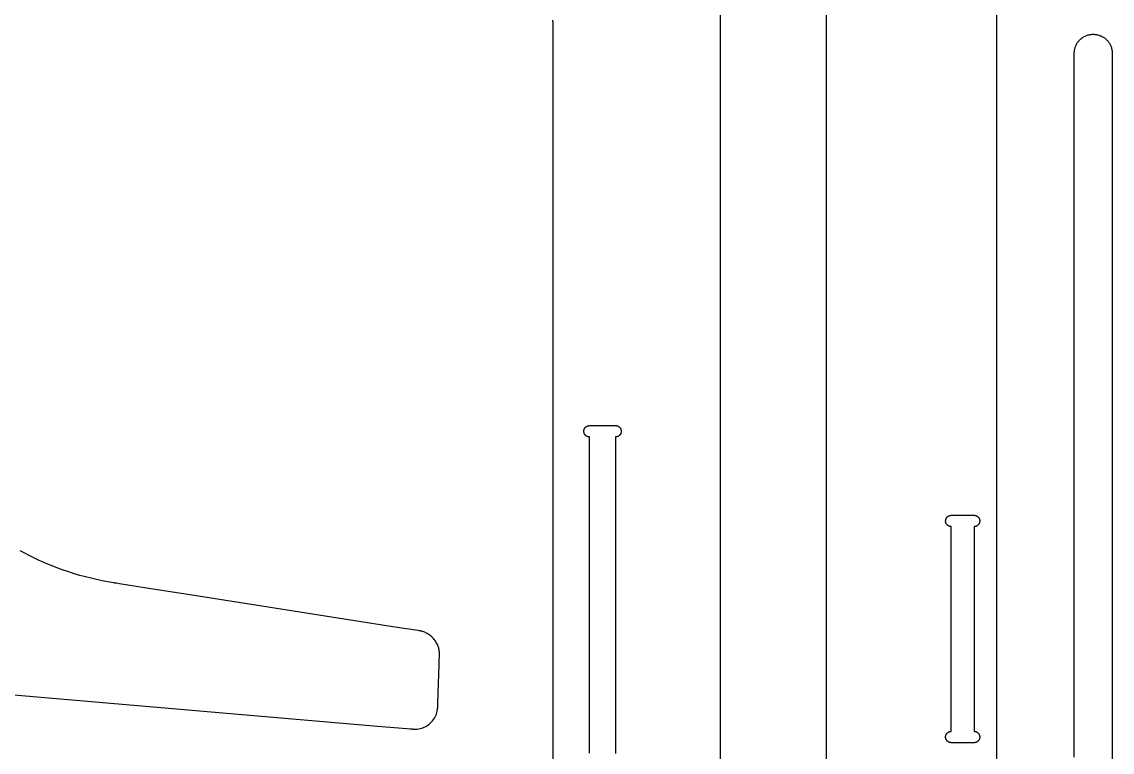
# Model space of a CAD drawing. Extents: x 0.9 to 46.8, y 2.8 to 94.5.
# Drawn here: x 23.56 to 46.24, y 28.85 to 44.05 of the extents above; entities that cross this region are included whole.
import ezdxf

# ---------------------------------------------------------------- set-up
doc = ezdxf.new("R2010")
doc.units = 0
doc.layers.add('LAYER_1', color=7, linetype='CONTINUOUS')

msp = doc.modelspace()

# ---------------------------------------------------------------- linework, layer by layer
at = {"layer": 'LAYER_1'}
for points in [[(40.29, 46.955), (40.29, 43.516), (40.29, 36.639), (40.29, 22.885)], [(43.839, 25.646), (43.839, 39.053), (43.839, 45.757)], [(38.095, 21.869), (38.095, 31.231), (38.095, 40.594), (38.095, 45.275)], [(34.602, 44.087), (34.604, 44.026), (34.605, 43.966), (34.605, 43.951), (34.605, 43.948), (34.605, 43.946), (34.605, 43.945), (34.605, 43.941), (34.605, 43.932), (34.605, 43.864), (34.605, 43.59), (34.605, 41.397), (34.605, 37.01), (34.605, 19.466)], [(45.45, 28.748), (45.45, 28.985), (45.45, 29.223), (45.45, 29.462), (45.45, 29.701), (45.45, 29.942), (45.45, 30.183), (45.45, 30.666), (45.45, 31.15), (45.45, 32.121), (45.45, 32.605), (45.45, 33.088), (45.45, 33.328), (45.45, 33.568), (45.45, 33.807), (45.45, 34.045), (45.45, 34.283), (45.45, 34.519), (45.45, 34.754), (45.45, 34.988), (45.45, 35.221), (45.45, 35.452), (45.45, 35.682), (45.45, 35.91), (45.45, 36.137), (45.45, 36.362), (45.45, 36.585), (45.45, 36.696), (45.45, 36.806), (45.45, 36.916), (45.45, 37.025), (45.45, 37.134), (45.45, 37.242), (45.45, 37.35), (45.45, 37.457), (45.45, 37.563), (45.45, 37.669), (45.45, 37.775), (45.45, 37.879), (45.45, 37.983), (45.45, 38.087), (45.45, 38.19), (45.45, 38.292), (45.45, 38.394), (45.45, 38.494), (45.45, 38.595), (45.45, 38.694), (45.45, 38.793), (45.45, 38.891), (45.45, 38.988), (45.45, 39.085), (45.45, 39.181), (45.45, 39.276), (45.45, 39.37), (45.45, 39.463), (45.45, 39.556), (45.45, 39.648), (45.45, 39.739), (45.45, 39.829), (45.45, 39.918), (45.45, 40.007), (45.45, 40.095), (45.45, 40.181), (45.45, 40.267), (45.45, 40.352), (45.45, 40.436), (45.45, 40.519), (45.45, 40.602), (45.45, 40.683), (45.45, 40.763), (45.45, 40.842), (45.45, 40.921), (45.45, 40.998), (45.45, 41.074), (45.45, 41.15), (45.45, 41.224), (45.45, 41.297), (45.45, 41.37), (45.45, 41.441), (45.45, 41.511), (45.45, 41.58), (45.45, 41.648), (45.45, 41.714), (45.45, 41.78), (45.45, 41.845), (45.45, 41.908), (45.45, 41.97), (45.45, 42.031), (45.45, 42.091), (45.45, 42.15), (45.45, 42.208), (45.45, 42.264), (45.45, 42.319), (45.45, 42.373), (45.45, 42.425), (45.45, 42.477), (45.45, 42.527), (45.45, 42.576), (45.45, 42.623), (45.45, 42.67), (45.45, 42.715), (45.45, 42.758), (45.45, 42.8), (45.45, 42.841), (45.45, 42.881), (45.45, 42.919), (45.45, 42.956), (45.45, 42.991), (45.45, 43.025), (45.45, 43.058), (45.45, 43.089), (45.45, 43.119), (45.45, 43.147), (45.45, 43.174), (45.45, 43.2), (45.45, 43.224), (45.45, 43.246), (45.45, 43.267), (45.45, 43.286), (45.45, 43.304), (45.45, 43.321), (45.45, 43.335), (45.45, 43.349), (45.45, 43.36), (45.45, 43.37), (45.45, 43.379), (45.45, 43.386), (45.45, 43.391), (45.45, 43.395), (45.45, 43.397), (45.45, 43.397), (45.45, 43.398), (45.45, 43.402), (45.45, 43.42), (45.452, 43.437), (45.454, 43.455), (45.457, 43.472), (45.46, 43.489), (45.465, 43.505), (45.47, 43.521), (45.475, 43.537), (45.482, 43.553), (45.489, 43.568), (45.496, 43.583), (45.504, 43.598), (45.513, 43.612), (45.522, 43.625), (45.532, 43.639), (45.543, 43.652), (45.554, 43.664), (45.565, 43.676), (45.577, 43.687), (45.59, 43.698), (45.602, 43.709), (45.616, 43.719), (45.629, 43.728), (45.644, 43.737), (45.658, 43.745), (45.673, 43.753), (45.688, 43.76), (45.704, 43.766), (45.72, 43.772), (45.736, 43.777), (45.753, 43.781), (45.769, 43.784), (45.786, 43.787), (45.804, 43.789), (45.821, 43.791), (45.839, 43.791), (45.857, 43.791), (45.874, 43.79), (45.892, 43.789), (45.909, 43.786), (45.926, 43.783), (45.943, 43.779), (45.959, 43.775), (45.975, 43.769), (45.991, 43.763), (46.006, 43.757), (46.021, 43.749), (46.036, 43.742), (46.051, 43.733), (46.065, 43.724), (46.078, 43.715), (46.091, 43.704), (46.104, 43.694), (46.116, 43.683), (46.128, 43.671), (46.139, 43.659), (46.15, 43.646), (46.16, 43.633), (46.17, 43.62), (46.179, 43.606), (46.187, 43.591), (46.195, 43.577), (46.203, 43.562), (46.209, 43.546), (46.215, 43.53), (46.221, 43.514), (46.225, 43.498), (46.229, 43.481), (46.233, 43.465), (46.235, 43.447), (46.237, 43.43), (46.238, 43.412), (46.238, 43.404), (46.238, 43.399), (46.238, 43.397), (46.238, 43.397), (46.238, 43.395), (46.238, 43.392), (46.238, 43.387), (46.238, 43.38), (46.238, 43.372), (46.238, 43.362), (46.238, 43.35), (46.238, 43.337), (46.238, 43.323), (46.238, 43.307), (46.238, 43.289), (46.238, 43.27), (46.238, 43.249), (46.238, 43.227), (46.238, 43.203), (46.238, 43.178), (46.238, 43.151), (46.238, 43.123), (46.238, 43.094), (46.238, 43.063), (46.238, 43.03), (46.238, 42.996), (46.238, 42.961), (46.238, 42.925), (46.238, 42.886), (46.238, 42.847), (46.238, 42.806), (46.238, 42.764), (46.238, 42.721), (46.238, 42.676), (46.238, 42.63), (46.238, 42.583), (46.238, 42.534), (46.238, 42.484), (46.238, 42.433), (46.238, 42.38), (46.238, 42.327), (46.238, 42.272), (46.238, 42.216), (46.238, 42.158), (46.238, 42.1), (46.238, 42.04), (46.238, 41.979), (46.238, 41.917), (46.238, 41.854), (46.238, 41.789), (46.238, 41.724), (46.238, 41.657), (46.238, 41.59), (46.238, 41.521), (46.238, 41.451), (46.238, 41.38), (46.238, 41.308), (46.238, 41.235), (46.238, 41.16), (46.238, 41.085), (46.238, 41.009), (46.238, 40.932), (46.238, 40.854), (46.238, 40.775), (46.238, 40.694), (46.238, 40.613), (46.238, 40.531), (46.238, 40.448), (46.238, 40.364), (46.238, 40.279), (46.238, 40.194), (46.238, 40.107), (46.238, 40.02), (46.238, 39.931), (46.238, 39.842), (46.238, 39.752), (46.238, 39.661), (46.238, 39.569), (46.238, 39.477), (46.238, 39.383), (46.238, 39.289), (46.238, 39.194), (46.238, 39.098), (46.238, 39.002), (46.238, 38.905), (46.238, 38.807), (46.238, 38.708), (46.238, 38.609), (46.238, 38.509), (46.238, 38.408), (46.238, 38.307), (46.238, 38.204), (46.238, 38.102), (46.238, 37.998), (46.238, 37.894), (46.238, 37.79), (46.238, 37.684), (46.238, 37.578), (46.238, 37.472), (46.238, 37.365), (46.238, 37.257), (46.238, 37.149), (46.238, 37.041), (46.238, 36.931), (46.238, 36.822), (46.238, 36.711), (46.238, 36.49), (46.238, 36.266), (46.238, 36.04), (46.238, 35.813), (46.238, 35.584), (46.238, 35.353), (46.238, 35.121), (46.238, 34.888), (46.238, 34.654), (46.238, 34.418), (46.238, 34.181), (46.238, 33.943), (46.238, 33.705), (46.238, 33.465), (46.238, 33.225), (46.238, 32.984), (46.238, 32.743), (46.238, 32.259), (46.238, 31.289), (46.238, 30.804), (46.238, 30.32), (46.238, 30.079), (46.238, 29.839), (46.238, 29.599), (46.238, 29.359), (46.238, 29.121), (46.238, 28.884), (46.238, 28.647)], [(35.369, 28.834), (35.369, 28.868), (35.369, 28.901), (35.369, 28.935), (35.369, 28.969), (35.369, 29.003), (35.369, 29.038), (35.369, 29.072), (35.369, 29.107), (35.369, 29.177), (35.369, 29.248), (35.369, 29.319), (35.369, 29.391), (35.369, 29.464), (35.369, 29.537), (35.369, 29.611), (35.369, 29.685), (35.369, 29.76), (35.369, 29.835), (35.369, 29.911), (35.369, 29.987), (35.369, 30.064), (35.369, 30.14), (35.369, 30.218), (35.369, 30.295), (35.369, 30.373), (35.369, 30.452), (35.369, 30.53), (35.369, 30.609), (35.369, 30.767), (35.369, 30.925), (35.369, 31.084), (35.369, 31.403), (35.369, 31.562), (35.369, 31.72), (35.369, 31.799), (35.369, 31.878), (35.369, 31.957), (35.369, 32.035), (35.369, 32.113), (35.369, 32.191), (35.369, 32.269), (35.369, 32.346), (35.369, 32.423), (35.369, 32.499), (35.369, 32.575), (35.369, 32.651), (35.369, 32.726), (35.369, 32.801), (35.369, 32.875), (35.369, 32.948), (35.369, 33.021), (35.369, 33.094), (35.369, 33.166), (35.369, 33.237), (35.369, 33.307), (35.369, 33.342), (35.369, 33.377), (35.369, 33.412), (35.369, 33.446), (35.369, 33.48), (35.369, 33.514), (35.369, 33.548), (35.369, 33.582), (35.369, 33.616), (35.369, 33.649), (35.369, 33.682), (35.369, 33.715), (35.369, 33.747), (35.369, 33.78), (35.369, 33.812), (35.369, 33.844), (35.369, 33.876), (35.369, 33.907), (35.369, 33.939), (35.369, 33.97), (35.369, 34), (35.369, 34.031), (35.369, 34.061), (35.369, 34.091), (35.369, 34.121), (35.369, 34.151), (35.369, 34.18), (35.369, 34.209), (35.369, 34.238), (35.369, 34.267), (35.369, 34.295), (35.369, 34.323), (35.369, 34.351), (35.369, 34.378), (35.369, 34.405), (35.369, 34.432), (35.369, 34.459), (35.369, 34.485), (35.369, 34.511), (35.369, 34.537), (35.369, 34.562), (35.369, 34.587), (35.369, 34.612), (35.369, 34.636), (35.369, 34.66), (35.369, 34.684), (35.369, 34.708), (35.369, 34.731), (35.369, 34.754), (35.369, 34.776), (35.369, 34.799), (35.369, 34.82), (35.369, 34.842), (35.369, 34.863), (35.369, 34.884), (35.369, 34.904), (35.369, 34.924), (35.369, 34.944), (35.369, 34.964), (35.369, 34.983), (35.369, 35.001), (35.369, 35.02), (35.369, 35.038), (35.369, 35.055), (35.369, 35.072), (35.369, 35.089), (35.369, 35.105), (35.369, 35.121), (35.369, 35.137), (35.369, 35.152), (35.369, 35.167), (35.369, 35.181), (35.369, 35.196), (35.369, 35.209), (35.369, 35.222), (35.369, 35.235), (35.369, 35.247), (35.369, 35.259), (35.369, 35.271), (35.369, 35.282), (35.369, 35.293), (35.369, 35.303), (35.369, 35.313), (35.369, 35.322), (35.369, 35.331), (35.369, 35.339), (35.369, 35.347), (35.369, 35.355), (35.369, 35.362), (35.369, 35.369), (35.369, 35.375), (35.369, 35.381), (35.369, 35.386), (35.369, 35.391), (35.369, 35.395), (35.369, 35.399), (35.369, 35.402), (35.369, 35.405), (35.369, 35.407), (35.369, 35.409), (35.369, 35.41), (35.369, 35.411), (35.369, 35.412), (35.369, 35.412), (35.369, 35.412), (35.368, 35.412), (35.365, 35.412), (35.36, 35.412), (35.355, 35.412), (35.351, 35.413), (35.346, 35.414), (35.341, 35.415), (35.337, 35.416), (35.332, 35.418), (35.328, 35.419), (35.323, 35.421), (35.319, 35.423), (35.315, 35.425), (35.311, 35.427), (35.307, 35.43), (35.303, 35.432), (35.299, 35.435), (35.295, 35.438), (35.292, 35.44), (35.288, 35.444), (35.285, 35.447), (35.282, 35.45), (35.279, 35.454), (35.276, 35.457), (35.273, 35.461), (35.271, 35.465), (35.268, 35.469), (35.266, 35.473), (35.264, 35.477), (35.262, 35.481), (35.26, 35.485), (35.258, 35.49), (35.257, 35.494), (35.255, 35.499), (35.254, 35.503), (35.253, 35.508), (35.252, 35.513), (35.252, 35.517), (35.251, 35.522), (35.251, 35.527), (35.251, 35.532), (35.251, 35.537), (35.252, 35.542), (35.252, 35.547), (35.253, 35.552), (35.254, 35.556), (35.255, 35.561), (35.256, 35.565), (35.258, 35.57), (35.26, 35.574), (35.261, 35.579), (35.263, 35.583), (35.266, 35.587), (35.268, 35.591), (35.27, 35.595), (35.273, 35.599), (35.276, 35.602), (35.279, 35.606), (35.282, 35.609), (35.285, 35.613), (35.288, 35.616), (35.292, 35.619), (35.295, 35.622), (35.299, 35.625), (35.303, 35.628), (35.306, 35.63), (35.31, 35.633), (35.315, 35.635), (35.319, 35.637), (35.323, 35.639), (35.327, 35.641), (35.332, 35.642), (35.336, 35.644), (35.341, 35.645), (35.346, 35.646), (35.35, 35.647), (35.355, 35.647), (35.36, 35.648), (35.365, 35.648), (35.367, 35.648), (35.368, 35.648), (35.369, 35.648), (35.369, 35.648), (35.369, 35.648), (35.37, 35.648), (35.371, 35.648), (35.372, 35.648), (35.374, 35.648), (35.376, 35.648), (35.379, 35.648), (35.382, 35.648), (35.386, 35.648), (35.39, 35.648), (35.394, 35.648), (35.399, 35.648), (35.404, 35.648), (35.41, 35.648), (35.416, 35.648), (35.422, 35.648), (35.428, 35.648), (35.435, 35.648), (35.442, 35.648), (35.45, 35.648), (35.458, 35.648), (35.466, 35.648), (35.474, 35.648), (35.482, 35.648), (35.491, 35.648), (35.5, 35.648), (35.509, 35.648), (35.527, 35.648), (35.547, 35.648), (35.566, 35.648), (35.587, 35.648), (35.627, 35.648), (35.669, 35.648), (35.689, 35.648), (35.709, 35.648), (35.729, 35.648), (35.748, 35.648), (35.767, 35.648), (35.776, 35.648), (35.785, 35.648), (35.794, 35.648), (35.803, 35.648), (35.811, 35.648), (35.819, 35.648), (35.827, 35.648), (35.834, 35.648), (35.842, 35.648), (35.849, 35.648), (35.856, 35.648), (35.862, 35.648), (35.868, 35.648), (35.874, 35.648), (35.879, 35.648), (35.884, 35.648), (35.889, 35.648), (35.893, 35.648), (35.897, 35.648), (35.9, 35.648), (35.903, 35.648), (35.906, 35.648), (35.908, 35.648), (35.909, 35.648), (35.91, 35.648), (35.911, 35.648), (35.911, 35.648), (35.911, 35.648), (35.911, 35.648), (35.912, 35.648), (35.914, 35.648), (35.919, 35.648), (35.924, 35.648), (35.929, 35.647), (35.934, 35.646), (35.938, 35.645), (35.943, 35.644), (35.947, 35.642), (35.952, 35.641), (35.956, 35.639), (35.961, 35.637), (35.965, 35.635), (35.969, 35.633), (35.973, 35.631), (35.977, 35.628), (35.981, 35.626), (35.984, 35.623), (35.988, 35.62), (35.991, 35.617), (35.995, 35.614), (35.998, 35.61), (36.001, 35.607), (36.004, 35.603), (36.007, 35.6), (36.009, 35.596), (36.012, 35.592), (36.014, 35.588), (36.016, 35.584), (36.018, 35.58), (36.02, 35.575), (36.022, 35.571), (36.023, 35.567), (36.025, 35.562), (36.026, 35.557), (36.027, 35.553), (36.028, 35.548), (36.028, 35.543), (36.029, 35.538), (36.029, 35.533), (36.029, 35.528), (36.029, 35.523), (36.029, 35.519), (36.028, 35.514), (36.027, 35.509), (36.026, 35.504), (36.025, 35.5), (36.024, 35.495), (36.023, 35.491), (36.021, 35.486), (36.019, 35.482), (36.017, 35.478), (36.015, 35.474), (36.013, 35.47), (36.01, 35.466), (36.008, 35.462), (36.005, 35.458), (36.002, 35.454), (35.999, 35.451), (35.996, 35.448), (35.993, 35.444), (35.989, 35.441), (35.986, 35.438), (35.982, 35.435), (35.978, 35.433), (35.974, 35.43), (35.97, 35.428), (35.966, 35.425), (35.962, 35.423), (35.958, 35.421), (35.954, 35.42), (35.949, 35.418), (35.945, 35.417), (35.94, 35.415), (35.935, 35.414), (35.931, 35.413), (35.926, 35.413), (35.921, 35.412), (35.916, 35.412), (35.911, 35.412), (35.911, 35.412), (35.911, 35.412), (35.911, 35.411), (35.911, 35.41), (35.911, 35.409), (35.911, 35.407), (35.911, 35.404), (35.911, 35.401), (35.911, 35.398), (35.911, 35.394), (35.911, 35.39), (35.911, 35.385), (35.911, 35.38), (35.911, 35.374), (35.911, 35.368), (35.911, 35.361), (35.911, 35.354), (35.911, 35.346), (35.911, 35.338), (35.911, 35.33), (35.911, 35.321), (35.911, 35.311), (35.911, 35.301), (35.911, 35.291), (35.911, 35.28), (35.911, 35.269), (35.911, 35.258), (35.911, 35.246), (35.911, 35.233), (35.911, 35.22), (35.911, 35.207), (35.911, 35.193), (35.911, 35.179), (35.911, 35.165), (35.911, 35.15), (35.911, 35.135), (35.911, 35.119), (35.911, 35.103), (35.911, 35.086), (35.911, 35.07), (35.911, 35.052), (35.911, 35.035), (35.911, 35.017), (35.911, 34.998), (35.911, 34.98), (35.911, 34.961), (35.911, 34.941), (35.911, 34.921), (35.911, 34.901), (35.911, 34.881), (35.911, 34.86), (35.911, 34.839), (35.911, 34.817), (35.911, 34.795), (35.911, 34.773), (35.911, 34.75), (35.911, 34.727), (35.911, 34.704), (35.911, 34.681), (35.911, 34.657), (35.911, 34.633), (35.911, 34.608), (35.911, 34.583), (35.911, 34.558), (35.911, 34.533), (35.911, 34.507), (35.911, 34.481), (35.911, 34.455), (35.911, 34.428), (35.911, 34.401), (35.911, 34.374), (35.911, 34.346), (35.911, 34.319), (35.911, 34.291), (35.911, 34.262), (35.911, 34.234), (35.911, 34.205), (35.911, 34.176), (35.911, 34.146), (35.911, 34.117), (35.911, 34.087), (35.911, 34.057), (35.911, 34.026), (35.911, 33.996), (35.911, 33.965), (35.911, 33.934), (35.911, 33.902), (35.911, 33.871), (35.911, 33.839), (35.911, 33.807), (35.911, 33.775), (35.911, 33.742), (35.911, 33.71), (35.911, 33.677), (35.911, 33.644), (35.911, 33.61), (35.911, 33.577), (35.911, 33.543), (35.911, 33.509), (35.911, 33.475), (35.911, 33.441), (35.911, 33.406), (35.911, 33.372), (35.911, 33.337), (35.911, 33.302), (35.911, 33.231), (35.911, 33.16), (35.911, 33.088), (35.911, 33.016), (35.911, 32.943), (35.911, 32.869), (35.911, 32.795), (35.911, 32.72), (35.911, 32.645), (35.911, 32.569), (35.911, 32.493), (35.911, 32.417), (35.911, 32.34), (35.911, 32.263), (35.911, 32.185), (35.911, 32.107), (35.911, 32.029), (35.911, 31.951), (35.911, 31.872), (35.911, 31.793), (35.911, 31.635), (35.911, 31.476), (35.911, 31.158), (35.911, 30.999), (35.911, 30.84), (35.911, 30.682), (35.911, 30.603), (35.911, 30.524), (35.911, 30.446), (35.911, 30.367), (35.911, 30.289), (35.911, 30.212), (35.911, 30.135), (35.911, 30.058), (35.911, 29.981), (35.911, 29.905), (35.911, 29.829), (35.911, 29.754), (35.911, 29.679), (35.911, 29.605), (35.911, 29.531), (35.911, 29.458), (35.911, 29.386), (35.911, 29.314), (35.911, 29.242), (35.911, 29.172), (35.911, 29.102), (35.911, 29.067), (35.911, 29.032), (35.911, 28.998), (35.911, 28.964), (35.911, 28.93), (35.911, 28.896), (35.911, 28.863), (35.911, 28.829)], [(10.439, 31.166), (29.756, 29.501), (30.963, 29.397), (31.567, 29.345), (31.642, 29.339), (31.68, 29.336), (31.689, 29.335), (31.698, 29.334), (31.714, 29.333), (31.748, 29.332), (31.78, 29.334), (31.812, 29.338), (31.844, 29.344), (31.875, 29.352), (31.905, 29.362), (31.934, 29.374), (31.962, 29.388), (31.989, 29.404), (32.016, 29.421), (32.04, 29.44), (32.064, 29.461), (32.086, 29.483), (32.107, 29.507), (32.126, 29.532), (32.143, 29.559), (32.159, 29.586), (32.173, 29.615), (32.184, 29.645), (32.194, 29.676), (32.202, 29.708), (32.208, 29.741), (32.209, 29.749), (32.209, 29.753), (32.209, 29.754), (32.21, 29.754), (32.21, 29.756), (32.21, 29.762), (32.212, 29.786), (32.212, 29.788), (32.212, 29.789), (32.212, 29.789), (32.212, 29.791), (32.212, 29.795), (32.212, 29.801), (32.213, 29.808), (32.213, 29.816), (32.213, 29.826), (32.214, 29.838), (32.214, 29.851), (32.215, 29.866), (32.215, 29.882), (32.216, 29.899), (32.216, 29.917), (32.217, 29.937), (32.218, 29.958), (32.219, 29.98), (32.22, 30.004), (32.22, 30.028), (32.221, 30.054), (32.222, 30.08), (32.223, 30.108), (32.224, 30.136), (32.225, 30.166), (32.226, 30.196), (32.227, 30.227), (32.228, 30.259), (32.23, 30.292), (32.231, 30.325), (32.232, 30.36), (32.233, 30.395), (32.236, 30.466), (32.238, 30.54), (32.241, 30.616), (32.244, 30.693), (32.246, 30.772), (32.249, 30.851), (32.249, 30.861), (32.25, 30.866), (32.25, 30.867), (32.25, 30.868), (32.25, 30.868), (32.25, 30.868), (32.25, 30.868), (32.25, 30.868), (32.25, 30.869), (32.25, 30.87), (32.25, 30.88), (32.25, 30.899), (32.249, 30.918), (32.247, 30.937), (32.245, 30.957), (32.242, 30.976), (32.238, 30.996), (32.233, 31.015), (32.227, 31.035), (32.22, 31.055), (32.213, 31.074), (32.205, 31.093), (32.196, 31.112), (32.186, 31.13), (32.175, 31.148), (32.164, 31.166), (32.151, 31.183), (32.138, 31.2), (32.125, 31.216), (32.11, 31.232), (32.096, 31.247), (32.08, 31.261), (32.064, 31.274), (32.048, 31.287), (32.031, 31.299), (32.013, 31.31), (31.996, 31.321), (31.978, 31.33), (31.96, 31.339), (31.942, 31.347), (31.923, 31.354), (31.905, 31.361), (31.887, 31.366), (31.868, 31.371), (31.859, 31.373), (31.854, 31.374), (31.854, 31.374), (31.854, 31.374), (31.854, 31.374), (31.853, 31.375), (31.845, 31.376), (31.829, 31.378), (31.797, 31.383), (31.28, 31.464), (29.214, 31.789), (27.148, 32.113), (26.114, 32.275), (25.598, 32.357), (25.533, 32.367), (25.501, 32.372), (25.493, 32.373), (25.485, 32.374), (25.471, 32.376), (25.354, 32.396), (25.237, 32.419), (25.12, 32.443), (25.004, 32.471), (24.887, 32.5), (24.771, 32.532), (24.655, 32.567), (24.539, 32.603), (24.424, 32.643), (24.31, 32.685), (24.196, 32.729), (24.082, 32.775), (23.97, 32.824), (23.914, 32.85), (23.858, 32.876), (23.803, 32.902), (23.747, 32.929), (23.692, 32.957), (23.637, 32.985), (23.583, 33.014), (23.529, 33.044)]]:
    msp.add_lwpolyline(points, dxfattribs=at)
msp.add_lwpolyline([(42.893, 33.546), (42.888, 33.546), (42.883, 33.546), (42.878, 33.547), (42.873, 33.547), (42.869, 33.548), (42.864, 33.549), (42.859, 33.551), (42.855, 33.552), (42.85, 33.554), (42.846, 33.555), (42.842, 33.557), (42.838, 33.559), (42.834, 33.562), (42.83, 33.564), (42.826, 33.567), (42.822, 33.569), (42.818, 33.572), (42.815, 33.575), (42.811, 33.578), (42.808, 33.581), (42.805, 33.585), (42.802, 33.588), (42.799, 33.592), (42.796, 33.596), (42.794, 33.599), (42.791, 33.603), (42.789, 33.607), (42.787, 33.611), (42.785, 33.616), (42.783, 33.62), (42.781, 33.624), (42.78, 33.629), (42.778, 33.633), (42.777, 33.638), (42.776, 33.643), (42.776, 33.647), (42.775, 33.652), (42.775, 33.657), (42.774, 33.662), (42.774, 33.667), (42.775, 33.672), (42.775, 33.677), (42.776, 33.682), (42.777, 33.686), (42.778, 33.691), (42.779, 33.696), (42.78, 33.7), (42.782, 33.705), (42.783, 33.709), (42.785, 33.713), (42.787, 33.718), (42.789, 33.722), (42.792, 33.726), (42.794, 33.73), (42.797, 33.733), (42.8, 33.737), (42.803, 33.741), (42.806, 33.744), (42.809, 33.747), (42.812, 33.751), (42.816, 33.754), (42.819, 33.757), (42.823, 33.759), (42.827, 33.762), (42.83, 33.765), (42.834, 33.767), (42.839, 33.769), (42.843, 33.771), (42.847, 33.773), (42.851, 33.775), (42.856, 33.776), (42.86, 33.778), (42.865, 33.779), (42.87, 33.78), (42.874, 33.781), (42.879, 33.782), (42.884, 33.782), (42.889, 33.782), (42.891, 33.782), (42.893, 33.782), (42.893, 33.782), (42.893, 33.782), (42.893, 33.782), (42.893, 33.782), (42.893, 33.782), (42.893, 33.782), (42.894, 33.782), (42.894, 33.782), (42.895, 33.782), (42.895, 33.782), (42.896, 33.782), (42.897, 33.782), (42.898, 33.782), (42.899, 33.782), (42.9, 33.782), (42.902, 33.782), (42.905, 33.782), (42.908, 33.782), (42.912, 33.782), (42.916, 33.782), (42.92, 33.782), (42.925, 33.782), (42.929, 33.782), (42.935, 33.782), (42.94, 33.782), (42.946, 33.782), (42.952, 33.782), (42.959, 33.782), (42.965, 33.782), (42.972, 33.782), (42.979, 33.782), (42.986, 33.782), (42.994, 33.782), (43.001, 33.782), (43.009, 33.782), (43.017, 33.782), (43.025, 33.782), (43.033, 33.782), (43.042, 33.782), (43.05, 33.782), (43.068, 33.782), (43.085, 33.782), (43.103, 33.782), (43.121, 33.782), (43.157, 33.782), (43.175, 33.782), (43.192, 33.782), (43.21, 33.782), (43.218, 33.782), (43.227, 33.782), (43.235, 33.782), (43.243, 33.782), (43.251, 33.782), (43.259, 33.782), (43.266, 33.782), (43.274, 33.782), (43.281, 33.782), (43.288, 33.782), (43.295, 33.782), (43.301, 33.782), (43.307, 33.782), (43.314, 33.782), (43.319, 33.782), (43.325, 33.782), (43.33, 33.782), (43.335, 33.782), (43.34, 33.782), (43.344, 33.782), (43.348, 33.782), (43.351, 33.782), (43.354, 33.782), (43.357, 33.782), (43.359, 33.782), (43.36, 33.782), (43.361, 33.782), (43.362, 33.782), (43.363, 33.782), (43.364, 33.782), (43.364, 33.782), (43.365, 33.782), (43.365, 33.782), (43.366, 33.782), (43.366, 33.782), (43.366, 33.782), (43.366, 33.782), (43.366, 33.782), (43.366, 33.782), (43.366, 33.782), (43.368, 33.782), (43.37, 33.782), (43.375, 33.782), (43.38, 33.782), (43.385, 33.781), (43.389, 33.78), (43.394, 33.779), (43.399, 33.778), (43.403, 33.776), (43.408, 33.775), (43.412, 33.773), (43.416, 33.771), (43.42, 33.769), (43.425, 33.767), (43.429, 33.764), (43.432, 33.762), (43.436, 33.759), (43.44, 33.756), (43.443, 33.753), (43.447, 33.75), (43.45, 33.747), (43.453, 33.744), (43.456, 33.74), (43.459, 33.737), (43.462, 33.733), (43.465, 33.729), (43.467, 33.725), (43.469, 33.721), (43.472, 33.717), (43.474, 33.713), (43.476, 33.709), (43.477, 33.704), (43.479, 33.7), (43.48, 33.695), (43.481, 33.691), (43.482, 33.686), (43.483, 33.681), (43.484, 33.677), (43.484, 33.672), (43.484, 33.667), (43.484, 33.662), (43.484, 33.657), (43.484, 33.652), (43.483, 33.647), (43.482, 33.642), (43.481, 33.638), (43.48, 33.633), (43.479, 33.629), (43.477, 33.624), (43.476, 33.62), (43.474, 33.615), (43.472, 33.611), (43.47, 33.607), (43.467, 33.603), (43.465, 33.599), (43.462, 33.595), (43.459, 33.592), (43.457, 33.588), (43.454, 33.584), (43.45, 33.581), (43.447, 33.578), (43.444, 33.575), (43.44, 33.572), (43.436, 33.569), (43.433, 33.566), (43.429, 33.564), (43.425, 33.561), (43.421, 33.559), (43.417, 33.557), (43.412, 33.555), (43.408, 33.553), (43.404, 33.552), (43.399, 33.55), (43.394, 33.549), (43.39, 33.548), (43.385, 33.547), (43.38, 33.547), (43.375, 33.546), (43.371, 33.546), (43.368, 33.546), (43.367, 33.546), (43.366, 33.546), (43.366, 33.546), (43.366, 33.546), (43.366, 33.546), (43.366, 33.545), (43.366, 33.545), (43.366, 33.544), (43.366, 33.543), (43.366, 33.542), (43.366, 33.54), (43.366, 33.538), (43.366, 33.536), (43.366, 33.534), (43.366, 33.532), (43.366, 33.529), (43.366, 33.526), (43.366, 33.523), (43.366, 33.519), (43.366, 33.515), (43.366, 33.511), (43.366, 33.507), (43.366, 33.503), (43.366, 33.498), (43.366, 33.493), (43.366, 33.488), (43.366, 33.483), (43.366, 33.478), (43.366, 33.472), (43.366, 33.466), (43.366, 33.46), (43.366, 33.453), (43.366, 33.447), (43.366, 33.44), (43.366, 33.433), (43.366, 33.426), (43.366, 33.418), (43.366, 33.411), (43.366, 33.403), (43.366, 33.395), (43.366, 33.387), (43.366, 33.378), (43.366, 33.369), (43.366, 33.361), (43.366, 33.352), (43.366, 33.342), (43.366, 33.333), (43.366, 33.323), (43.366, 33.314), (43.366, 33.304), (43.366, 33.294), (43.366, 33.283), (43.366, 33.273), (43.366, 33.262), (43.366, 33.251), (43.366, 33.24), (43.366, 33.229), (43.366, 33.218), (43.366, 33.206), (43.366, 33.194), (43.366, 33.183), (43.366, 33.171), (43.366, 33.158), (43.366, 33.146), (43.366, 33.133), (43.366, 33.121), (43.366, 33.108), (43.366, 33.095), (43.366, 33.082), (43.366, 33.069), (43.366, 33.055), (43.366, 33.041), (43.366, 33.028), (43.366, 33.014), (43.366, 33), (43.366, 32.986), (43.366, 32.971), (43.366, 32.957), (43.366, 32.942), (43.366, 32.928), (43.366, 32.913), (43.366, 32.898), (43.366, 32.883), (43.366, 32.867), (43.366, 32.852), (43.366, 32.836), (43.366, 32.821), (43.366, 32.805), (43.366, 32.789), (43.366, 32.773), (43.366, 32.757), (43.366, 32.741), (43.366, 32.725), (43.366, 32.708), (43.366, 32.692), (43.366, 32.675), (43.366, 32.658), (43.366, 32.641), (43.366, 32.624), (43.366, 32.607), (43.366, 32.59), (43.366, 32.573), (43.366, 32.555), (43.366, 32.52), (43.366, 32.485), (43.366, 32.449), (43.366, 32.413), (43.366, 32.376), (43.366, 32.339), (43.366, 32.302), (43.366, 32.265), (43.366, 32.227), (43.366, 32.189), (43.366, 32.151), (43.366, 32.113), (43.366, 32.074), (43.366, 32.035), (43.366, 31.996), (43.366, 31.957), (43.366, 31.917), (43.366, 31.878), (43.366, 31.838), (43.366, 31.798), (43.366, 31.758), (43.366, 31.718), (43.366, 31.678), (43.366, 31.597), (43.366, 31.516), (43.366, 31.354), (43.366, 31.273), (43.366, 31.192), (43.366, 31.111), (43.366, 31.071), (43.366, 31.031), (43.366, 30.991), (43.366, 30.952), (43.366, 30.912), (43.366, 30.873), (43.366, 30.833), (43.366, 30.794), (43.366, 30.755), (43.366, 30.717), (43.366, 30.678), (43.366, 30.64), (43.366, 30.602), (43.366, 30.564), (43.366, 30.527), (43.366, 30.49), (43.366, 30.453), (43.366, 30.417), (43.366, 30.381), (43.366, 30.345), (43.366, 30.309), (43.366, 30.292), (43.366, 30.274), (43.366, 30.257), (43.366, 30.24), (43.366, 30.223), (43.366, 30.205), (43.366, 30.189), (43.366, 30.172), (43.366, 30.155), (43.366, 30.138), (43.366, 30.122), (43.366, 30.105), (43.366, 30.089), (43.366, 30.073), (43.366, 30.057), (43.366, 30.041), (43.366, 30.025), (43.366, 30.009), (43.366, 29.993), (43.366, 29.978), (43.366, 29.963), (43.366, 29.947), (43.366, 29.932), (43.366, 29.917), (43.366, 29.902), (43.366, 29.888), (43.366, 29.873), (43.366, 29.859), (43.366, 29.844), (43.366, 29.83), (43.366, 29.816), (43.366, 29.802), (43.366, 29.789), (43.366, 29.775), (43.366, 29.762), (43.366, 29.748), (43.366, 29.735), (43.366, 29.722), (43.366, 29.71), (43.366, 29.697), (43.366, 29.684), (43.366, 29.672), (43.366, 29.66), (43.366, 29.648), (43.366, 29.636), (43.366, 29.624), (43.366, 29.613), (43.366, 29.601), (43.366, 29.59), (43.366, 29.579), (43.366, 29.568), (43.366, 29.558), (43.366, 29.547), (43.366, 29.537), (43.366, 29.527), (43.366, 29.517), (43.366, 29.507), (43.366, 29.498), (43.366, 29.488), (43.366, 29.479), (43.366, 29.47), (43.366, 29.461), (43.366, 29.453), (43.366, 29.444), (43.366, 29.436), (43.366, 29.428), (43.366, 29.42), (43.366, 29.413), (43.366, 29.405), (43.366, 29.398), (43.366, 29.391), (43.366, 29.385), (43.366, 29.378), (43.366, 29.372), (43.366, 29.366), (43.366, 29.36), (43.366, 29.354), (43.366, 29.348), (43.366, 29.343), (43.366, 29.338), (43.366, 29.333), (43.366, 29.329), (43.366, 29.324), (43.366, 29.32), (43.366, 29.316), (43.366, 29.313), (43.366, 29.309), (43.366, 29.306), (43.366, 29.303), (43.366, 29.3), (43.366, 29.298), (43.366, 29.296), (43.366, 29.294), (43.366, 29.292), (43.366, 29.29), (43.366, 29.289), (43.366, 29.288), (43.366, 29.287), (43.366, 29.287), (43.366, 29.287), (43.366, 29.287), (43.366, 29.287), (43.367, 29.287), (43.369, 29.287), (43.374, 29.286), (43.379, 29.286), (43.384, 29.285), (43.389, 29.284), (43.393, 29.283), (43.398, 29.282), (43.403, 29.281), (43.407, 29.279), (43.411, 29.278), (43.416, 29.276), (43.42, 29.274), (43.424, 29.271), (43.428, 29.269), (43.432, 29.267), (43.436, 29.264), (43.439, 29.261), (43.443, 29.258), (43.446, 29.255), (43.45, 29.252), (43.453, 29.249), (43.456, 29.245), (43.459, 29.242), (43.462, 29.238), (43.464, 29.234), (43.467, 29.23), (43.469, 29.226), (43.471, 29.222), (43.473, 29.218), (43.475, 29.214), (43.477, 29.209), (43.479, 29.205), (43.48, 29.2), (43.481, 29.196), (43.482, 29.191), (43.483, 29.186), (43.484, 29.181), (43.484, 29.177), (43.484, 29.172), (43.484, 29.167), (43.484, 29.162), (43.484, 29.157), (43.483, 29.152), (43.482, 29.147), (43.481, 29.143), (43.48, 29.138), (43.479, 29.133), (43.478, 29.129), (43.476, 29.125), (43.474, 29.12), (43.472, 29.116), (43.47, 29.112), (43.468, 29.108), (43.465, 29.104), (43.463, 29.1), (43.46, 29.096), (43.457, 29.093), (43.454, 29.089), (43.451, 29.086), (43.448, 29.083), (43.444, 29.079), (43.441, 29.077), (43.437, 29.074), (43.433, 29.071), (43.429, 29.068), (43.425, 29.066), (43.421, 29.064), (43.417, 29.062), (43.413, 29.06), (43.409, 29.058), (43.404, 29.056), (43.4, 29.055), (43.395, 29.054), (43.391, 29.052), (43.386, 29.052), (43.381, 29.051), (43.376, 29.05), (43.371, 29.05), (43.366, 29.05), (43.366, 29.05), (43.366, 29.05), (43.366, 29.05), (43.366, 29.05), (43.366, 29.05), (43.366, 29.05), (43.365, 29.05), (43.365, 29.05), (43.364, 29.05), (43.363, 29.05), (43.363, 29.05), (43.362, 29.05), (43.361, 29.05), (43.36, 29.05), (43.359, 29.05), (43.357, 29.05), (43.356, 29.05), (43.353, 29.05), (43.349, 29.05), (43.346, 29.05), (43.342, 29.05), (43.337, 29.05), (43.332, 29.05), (43.327, 29.05), (43.322, 29.05), (43.316, 29.05), (43.31, 29.05), (43.304, 29.05), (43.298, 29.05), (43.291, 29.05), (43.284, 29.05), (43.277, 29.05), (43.27, 29.05), (43.262, 29.05), (43.254, 29.05), (43.247, 29.05), (43.239, 29.05), (43.23, 29.05), (43.222, 29.05), (43.214, 29.05), (43.205, 29.05), (43.196, 29.05), (43.179, 29.05), (43.161, 29.05), (43.143, 29.05), (43.107, 29.05), (43.089, 29.05), (43.072, 29.05), (43.054, 29.05), (43.046, 29.05), (43.037, 29.05), (43.029, 29.05), (43.021, 29.05), (43.013, 29.05), (43.005, 29.05), (42.997, 29.05), (42.99, 29.05), (42.982, 29.05), (42.975, 29.05), (42.968, 29.05), (42.962, 29.05), (42.955, 29.05), (42.949, 29.05), (42.943, 29.05), (42.937, 29.05), (42.932, 29.05), (42.927, 29.05), (42.922, 29.05), (42.918, 29.05), (42.913, 29.05), (42.91, 29.05), (42.906, 29.05), (42.903, 29.05), (42.902, 29.05), (42.9, 29.05), (42.899, 29.05), (42.898, 29.05), (42.897, 29.05), (42.896, 29.05), (42.895, 29.05), (42.895, 29.05), (42.894, 29.05), (42.894, 29.05), (42.893, 29.05), (42.893, 29.05), (42.893, 29.05), (42.893, 29.05), (42.893, 29.05), (42.893, 29.05), (42.893, 29.05), (42.89, 29.05), (42.885, 29.05), (42.88, 29.051), (42.875, 29.051), (42.871, 29.052), (42.866, 29.053), (42.861, 29.054), (42.857, 29.055), (42.852, 29.057), (42.848, 29.059), (42.844, 29.061), (42.84, 29.063), (42.835, 29.065), (42.831, 29.067), (42.827, 29.07), (42.824, 29.072), (42.82, 29.075), (42.816, 29.078), (42.813, 29.081), (42.81, 29.084), (42.806, 29.087), (42.803, 29.091), (42.8, 29.094), (42.797, 29.098), (42.795, 29.102), (42.792, 29.106), (42.79, 29.11), (42.788, 29.114), (42.786, 29.118), (42.784, 29.122), (42.782, 29.127), (42.78, 29.131), (42.779, 29.136), (42.778, 29.14), (42.777, 29.145), (42.776, 29.15), (42.775, 29.154), (42.775, 29.159), (42.774, 29.164), (42.774, 29.169), (42.775, 29.174), (42.775, 29.179), (42.775, 29.184), (42.776, 29.188), (42.777, 29.193), (42.778, 29.198), (42.779, 29.202), (42.781, 29.207), (42.782, 29.211), (42.784, 29.216), (42.786, 29.22), (42.788, 29.224), (42.791, 29.228), (42.793, 29.232), (42.796, 29.236), (42.798, 29.24), (42.801, 29.243), (42.804, 29.247), (42.807, 29.25), (42.811, 29.253), (42.814, 29.257), (42.817, 29.26), (42.821, 29.262), (42.825, 29.265), (42.829, 29.268), (42.833, 29.27), (42.837, 29.272), (42.841, 29.275), (42.845, 29.277), (42.849, 29.278), (42.854, 29.28), (42.858, 29.281), (42.863, 29.283), (42.867, 29.284), (42.872, 29.285), (42.877, 29.286), (42.882, 29.286), (42.887, 29.286), (42.892, 29.287), (42.892, 29.287), (42.893, 29.287), (42.893, 29.287), (42.893, 29.287), (42.893, 29.287), (42.893, 29.287), (42.893, 29.288), (42.893, 29.289), (42.893, 29.29), (42.893, 29.291), (42.893, 29.293), (42.893, 29.295), (42.893, 29.297), (42.893, 29.299), (42.893, 29.302), (42.893, 29.305), (42.893, 29.308), (42.893, 29.311), (42.893, 29.315), (42.893, 29.319), (42.893, 29.323), (42.893, 29.327), (42.893, 29.332), (42.893, 29.336), (42.893, 29.341), (42.893, 29.346), (42.893, 29.352), (42.893, 29.357), (42.893, 29.363), (42.893, 29.369), (42.893, 29.376), (42.893, 29.382), (42.893, 29.389), (42.893, 29.396), (42.893, 29.403), (42.893, 29.41), (42.893, 29.418), (42.893, 29.425), (42.893, 29.433), (42.893, 29.441), (42.893, 29.45), (42.893, 29.458), (42.893, 29.467), (42.893, 29.476), (42.893, 29.485), (42.893, 29.494), (42.893, 29.504), (42.893, 29.513), (42.893, 29.523), (42.893, 29.533), (42.893, 29.543), (42.893, 29.554), (42.893, 29.564), (42.893, 29.575), (42.893, 29.586), (42.893, 29.597), (42.893, 29.608), (42.893, 29.62), (42.893, 29.632), (42.893, 29.643), (42.893, 29.655), (42.893, 29.667), (42.893, 29.68), (42.893, 29.692), (42.893, 29.705), (42.893, 29.717), (42.893, 29.73), (42.893, 29.743), (42.893, 29.757), (42.893, 29.77), (42.893, 29.783), (42.893, 29.797), (42.893, 29.811), (42.893, 29.825), (42.893, 29.839), (42.893, 29.853), (42.893, 29.868), (42.893, 29.882), (42.893, 29.897), (42.893, 29.912), (42.893, 29.927), (42.893, 29.942), (42.893, 29.957), (42.893, 29.972), (42.893, 29.987), (42.893, 30.003), (42.893, 30.019), (42.893, 30.035), (42.893, 30.05), (42.893, 30.067), (42.893, 30.083), (42.893, 30.099), (42.893, 30.115), (42.893, 30.132), (42.893, 30.148), (42.893, 30.165), (42.893, 30.182), (42.893, 30.199), (42.893, 30.216), (42.893, 30.233), (42.893, 30.25), (42.893, 30.268), (42.893, 30.285), (42.893, 30.32), (42.893, 30.356), (42.893, 30.392), (42.893, 30.428), (42.893, 30.464), (42.893, 30.501), (42.893, 30.539), (42.893, 30.576), (42.893, 30.614), (42.893, 30.652), (42.893, 30.69), (42.893, 30.729), (42.893, 30.767), (42.893, 30.806), (42.893, 30.845), (42.893, 30.885), (42.893, 30.924), (42.893, 30.964), (42.893, 31.004), (42.893, 31.044), (42.893, 31.084), (42.893, 31.124), (42.893, 31.204), (42.893, 31.285), (42.893, 31.366), (42.893, 31.528), (42.893, 31.609), (42.893, 31.69), (42.893, 31.73), (42.893, 31.77), (42.893, 31.81), (42.893, 31.85), (42.893, 31.89), (42.893, 31.929), (42.893, 31.969), (42.893, 32.008), (42.893, 32.047), (42.893, 32.086), (42.893, 32.125), (42.893, 32.163), (42.893, 32.201), (42.893, 32.239), (42.893, 32.276), (42.893, 32.314), (42.893, 32.351), (42.893, 32.388), (42.893, 32.424), (42.893, 32.46), (42.893, 32.496), (42.893, 32.531), (42.893, 32.548), (42.893, 32.566), (42.893, 32.583), (42.893, 32.6), (42.893, 32.618), (42.893, 32.635), (42.893, 32.652), (42.893, 32.668), (42.893, 32.685), (42.893, 32.702), (42.893, 32.718), (42.893, 32.735), (42.893, 32.751), (42.893, 32.767), (42.893, 32.783), (42.893, 32.799), (42.893, 32.815), (42.893, 32.83), (42.893, 32.846), (42.893, 32.861), (42.893, 32.877), (42.893, 32.892), (42.893, 32.907), (42.893, 32.922), (42.893, 32.937), (42.893, 32.951), (42.893, 32.966), (42.893, 32.98), (42.893, 32.994), (42.893, 33.008), (42.893, 33.022), (42.893, 33.036), (42.893, 33.05), (42.893, 33.063), (42.893, 33.077), (42.893, 33.09), (42.893, 33.103), (42.893, 33.116), (42.893, 33.129), (42.893, 33.141), (42.893, 33.154), (42.893, 33.166), (42.893, 33.178), (42.893, 33.19), (42.893, 33.202), (42.893, 33.213), (42.893, 33.225), (42.893, 33.236), (42.893, 33.247), (42.893, 33.258), (42.893, 33.269), (42.893, 33.279), (42.893, 33.29), (42.893, 33.3), (42.893, 33.31), (42.893, 33.32), (42.893, 33.329), (42.893, 33.339), (42.893, 33.348), (42.893, 33.357), (42.893, 33.366), (42.893, 33.375), (42.893, 33.383), (42.893, 33.392), (42.893, 33.4), (42.893, 33.408), (42.893, 33.415), (42.893, 33.423), (42.893, 33.43), (42.893, 33.437), (42.893, 33.444), (42.893, 33.451), (42.893, 33.457), (42.893, 33.464), (42.893, 33.47), (42.893, 33.475), (42.893, 33.481), (42.893, 33.486), (42.893, 33.491), (42.893, 33.496), (42.893, 33.501), (42.893, 33.506), (42.893, 33.51), (42.893, 33.514), (42.893, 33.518), (42.893, 33.521), (42.893, 33.525), (42.893, 33.528), (42.893, 33.531), (42.893, 33.533), (42.893, 33.536), (42.893, 33.538), (42.893, 33.54), (42.893, 33.541), (42.893, 33.543), (42.893, 33.544), (42.893, 33.545), (42.893, 33.545), (42.893, 33.546)], close=True, dxfattribs=at)

doc.saveas('drawing.dxf')
